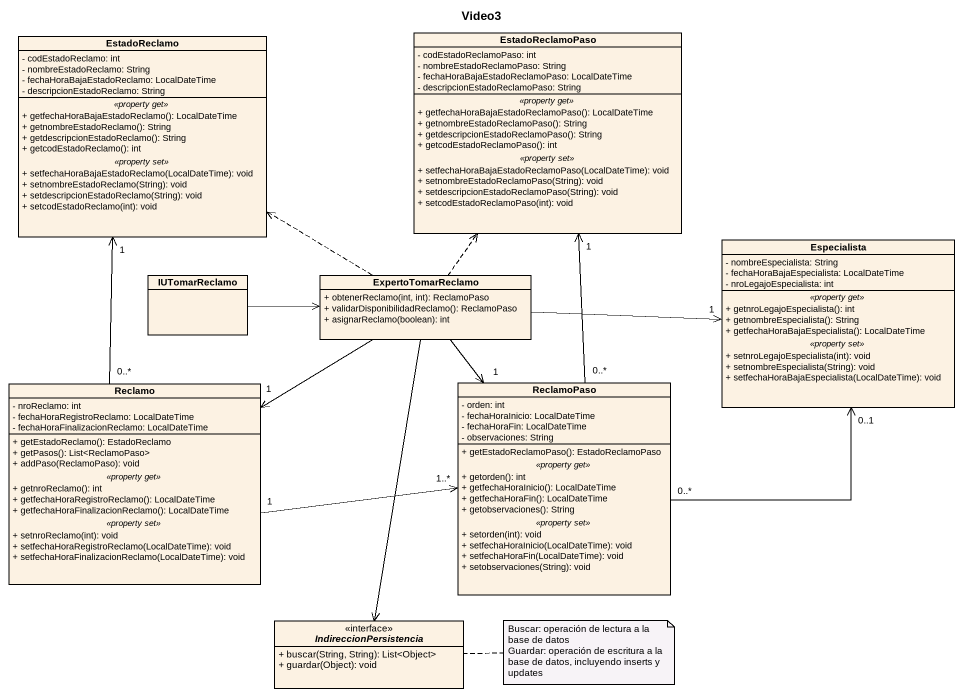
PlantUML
@startuml
title Video3
hide circle
hide empty members
skinparam classAttributeIconSize 0
class EstadoReclamoPaso {
  - codEstadoReclamoPaso: int
  - nombreEstadoReclamoPaso: String
  - fechaHoraBajaEstadoReclamoPaso: LocalDateTime
  - descripcionEstadoReclamoPaso: String
  .. <<property get>> ..
  + getfechaHoraBajaEstadoReclamoPaso(): LocalDateTime
  + getnombreEstadoReclamoPaso(): String
  + getdescripcionEstadoReclamoPaso(): String
  + getcodEstadoReclamoPaso(): int
  .. <<property set>> ..
  + setfechaHoraBajaEstadoReclamoPaso(LocalDateTime): void
  + setnombreEstadoReclamoPaso(String): void
  + setdescripcionEstadoReclamoPaso(String): void
  + setcodEstadoReclamoPaso(int): void
}
class EstadoReclamo {
  - codEstadoReclamo: int
  - nombreEstadoReclamo: String
  - fechaHoraBajaEstadoReclamo: LocalDateTime
  - descripcionEstadoReclamo: String
  .. <<property get>> ..
  + getfechaHoraBajaEstadoReclamo(): LocalDateTime
  + getnombreEstadoReclamo(): String
  + getdescripcionEstadoReclamo(): String
  + getcodEstadoReclamo(): int
  .. <<property set>> ..
  + setfechaHoraBajaEstadoReclamo(LocalDateTime): void
  + setnombreEstadoReclamo(String): void
  + setdescripcionEstadoReclamo(String): void
  + setcodEstadoReclamo(int): void
}
class Especialista {
  - nombreEspecialista: String
  - fechaHoraBajaEspecialista: LocalDateTime
  - nroLegajoEspecialista: int
  .. <<property get>> ..
  + getnroLegajoEspecialista(): int
  + getnombreEspecialista(): String
  + getfechaHoraBajaEspecialista(): LocalDateTime
  .. <<property set>> ..
  + setnroLegajoEspecialista(int): void
  + setnombreEspecialista(String): void
  + setfechaHoraBajaEspecialista(LocalDateTime): void
}
class IUTomarReclamo
class ExpertoTomarReclamo {
  + obtenerReclamo(int, int): ReclamoPaso
  + validarDisponibilidadReclamo(): ReclamoPaso
  + asignarReclamo(boolean): int
}
class Reclamo {
  - nroReclamo: int
  - fechaHoraRegistroReclamo: LocalDateTime
  - fechaHoraFinalizacionReclamo: LocalDateTime
  --
  + getEstadoReclamo(): EstadoReclamo
  + getPasos(): List<ReclamoPaso>
  + addPaso(ReclamoPaso): void
  .. <<property get>> ..
  + getnroReclamo(): int
  + getfechaHoraRegistroReclamo(): LocalDateTime
  + getfechaHoraFinalizacionReclamo(): LocalDateTime
  .. <<property set>> ..
  + setnroReclamo(int): void
  + setfechaHoraRegistroReclamo(LocalDateTime): void
  + setfechaHoraFinalizacionReclamo(LocalDateTime): void
}
class ReclamoPaso {
  - orden: int
  - fechaHoraInicio: LocalDateTime
  - fechaHoraFin: LocalDateTime
  - observaciones: String
  --
  + getEstadoReclamoPaso(): EstadoReclamoPaso
  .. <<property get>> ..
  + getorden(): int
  + getfechaHoraInicio(): LocalDateTime
  + getfechaHoraFin(): LocalDateTime
  + getobservaciones(): String
  .. <<property set>> ..
  + setorden(int): void
  + setfechaHoraInicio(LocalDateTime): void
  + setfechaHoraFin(LocalDateTime): void
  + setobservaciones(String): void
}
interface IndireccionPersistencia {
  + buscar(String, String): List<Object>
  + guardar(Object): void
}
IUTomarReclamo -right-> ExpertoTomarReclamo
ExpertoTomarReclamo .up.> EstadoReclamoPaso
ExpertoTomarReclamo .up.> EstadoReclamo
ExpertoTomarReclamo -right-> "1" Especialista
ExpertoTomarReclamo --> "1" Reclamo
ExpertoTomarReclamo --> "1" ReclamoPaso
ExpertoTomarReclamo --> IndireccionPersistencia
Reclamo "0..*" -up-> "1" EstadoReclamo
Reclamo "1" -right-> "1..*" ReclamoPaso
ReclamoPaso "0..*" -up-> "1" EstadoReclamoPaso
ReclamoPaso "0..*" -up-> "0..1" Especialista
note right of IndireccionPersistencia
  Buscar: operación de lectura a la base de datos
  Guardar: operación de escritura a la base de datos, incluyendo inserts y updates
end note
@enduml
